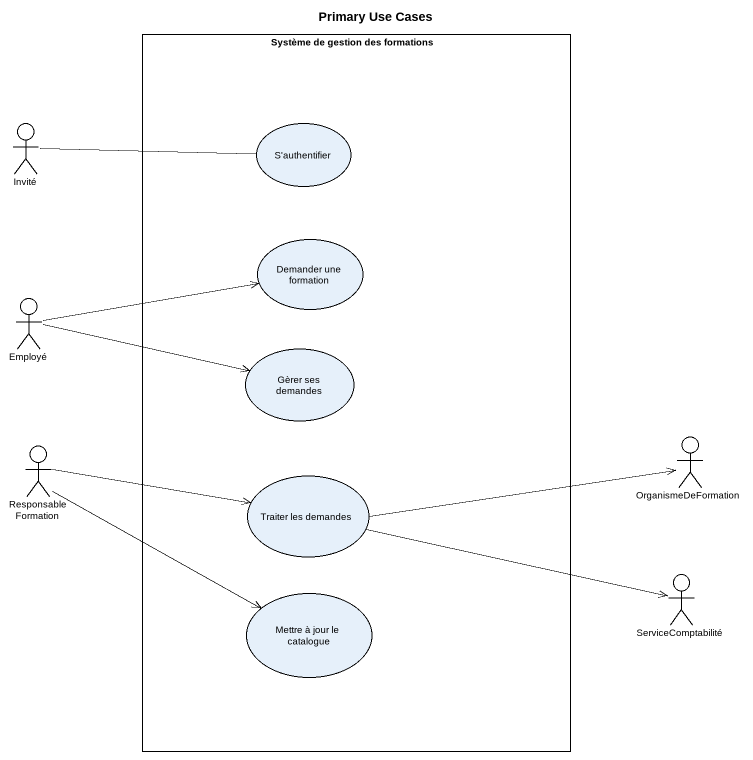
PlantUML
@startuml
title Primary Use Cases
rectangle "Système de gestion des formations" as Système_de_gestion_des {
  usecase "S'authentifier" as S_authentifier
  usecase "Demander une formation" as Demander_une_formation
  usecase "Gèrer ses demandes" as Gèrer_ses_demandes
  usecase "Traiter les demandes" as Traiter_les_demandes
  usecase "Mettre à jour le catalogue" as Mettre_à_jour_le_catalogue
}
actor Invité
actor Employé
actor ResponsableFormation
actor OrganismeDeFormation
actor ServiceComptabilité
Invité -right- S_authentifier
Employé -right-> Demander_une_formation
Employé -right-> Gèrer_ses_demandes
ResponsableFormation -right-> Traiter_les_demandes
ResponsableFormation -right-> Mettre_à_jour_le_catalogue
Traiter_les_demandes -right-> OrganismeDeFormation
Traiter_les_demandes -right-> ServiceComptabilité
@enduml
